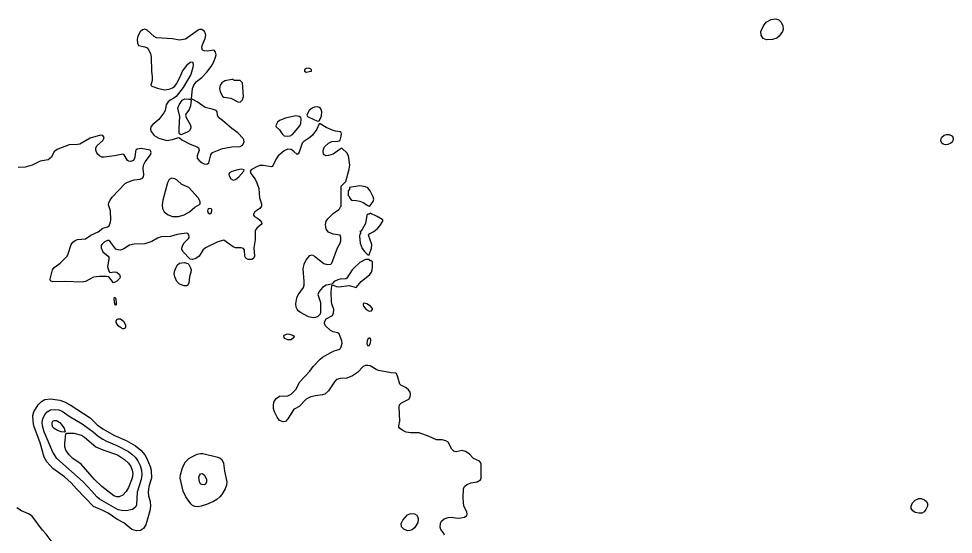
# Model space of a CAD drawing. Extents: x 474277 to 475042, y 254928 to 255625.
# Drawn here: x 474806.3 to 474868, y 254989.3 to 255023.3 of the extents above; entities that cross this region are included whole.
import ezdxf

# ---------------------------------------------------------------- set-up
doc = ezdxf.new("R2010")
doc.units = 0
doc.header["$MEASUREMENT"] = 0
doc.layers.add('BaseMapV2_DTM_export_MonNov09090547073261 — entities', color=1, linetype='CONTINUOUS')

msp = doc.modelspace()

# ---------------------------------------------------------------- linework, layer by layer
at = {"layer": 'BaseMapV2_DTM_export_MonNov09090547073261 — entities', "color": 15, "linetype": 'Continuous', "true_color": 0xb7484b}
for points in [[(474856.084, 255021.91, 84.5), (474855.689, 255021.896, 84.5), (474855.466, 255021.987, 84.5), (474855.341, 255022.217, 84.5), (474855.325, 255022.447, 84.5), (474855.487, 255022.831, 84.5), (474855.676, 255023.061, 84.5), (474855.996, 255023.235, 84.5), (474856.302, 255023.291, 84.5), (474856.5, 255023.214, 84.5), (474856.647, 255023.061, 84.5), (474856.76, 255022.831, 84.5), (474856.789, 255022.6, 84.5), (474856.738, 255022.447, 84.5), (474856.532, 255022.14, 84.5), (474856.379, 255022.015, 84.5), (474856.084, 255021.91, 84.5)], [(474818.731, 255013.696, 84.25), (474818.808, 255013.724, 84.25), (474818.884, 255013.799, 84.25), (474819.024, 255014.319, 84.25), (474819.129, 255014.473, 84.25), (474819.804, 255014.733, 84.25), (474820.418, 255014.836, 84.25), (474820.955, 255014.879, 84.25), (474821.108, 255014.96, 84.25), (474821.215, 255015.163, 84.25), (474821.207, 255015.316, 84.25), (474821.165, 255015.393, 84.25), (474820.812, 255015.776, 84.25), (474820.418, 255016.059, 84.25), (474819.804, 255016.589, 84.25), (474819.539, 255016.773, 84.25), (474819.458, 255016.926, 84.25), (474819.44, 255017.156, 84.25), (474819.37, 255017.233, 84.25), (474819.114, 255017.326, 84.25), (474818.654, 255017.437, 84.25), (474818.118, 255017.817, 84.25), (474817.759, 255018, 84.25), (474817.827, 255018.69, 84.25), (474817.914, 255018.92, 84.25), (474818.077, 255019.15, 84.25), (474818.424, 255019.422, 84.25), (474818.756, 255019.763, 84.25), (474819.038, 255020.139, 84.25), (474819.215, 255020.454, 84.25), (474819.339, 255020.76, 84.25), (474819.37, 255020.914, 84.25), (474819.344, 255021.087, 84.25), (474819.268, 255021.19, 84.25), (474819.191, 255021.22, 84.25), (474818.808, 255021.157, 84.25), (474818.578, 255021.172, 84.25), (474818.481, 255021.22, 84.25), (474818.434, 255021.374, 84.25), (474818.448, 255021.527, 84.25), (474818.663, 255021.987, 84.25), (474818.704, 255022.217, 84.25), (474818.662, 255022.37, 84.25), (474818.607, 255022.447, 84.25), (474818.424, 255022.569, 84.25), (474818.271, 255022.577, 84.25), (474818.194, 255022.546, 84.25), (474817.351, 255021.948, 84.25), (474816.967, 255021.878, 84.25), (474816.507, 255021.974, 84.25), (474815.434, 255022.034, 84.25), (474815.281, 255022.112, 84.25), (474814.821, 255022.544, 84.25), (474814.667, 255022.602, 84.25), (474814.514, 255022.555, 84.25), (474814.36, 255022.427, 84.25), (474814.207, 255022.147, 84.25), (474814.163, 255021.91, 84.25), (474814.181, 255021.68, 84.25), (474814.248, 255021.527, 84.25), (474814.667, 255021.44, 84.25), (474814.821, 255021.368, 84.25), (474814.897, 255021.287, 84.25), (474815.044, 255020.99, 84.25), (474815.083, 255020.76, 84.25), (474815.117, 255019.84, 84.25), (474815.164, 255019.457, 84.25), (474815.147, 255019.227, 84.25), (474815.077, 255018.92, 84.25), (474815.14, 255018.843, 84.25), (474815.511, 255018.712, 84.25), (474815.971, 255018.614, 84.25), (474816.277, 255018.654, 84.25), (474816.507, 255018.745, 84.25), (474816.641, 255018.843, 84.25), (474816.768, 255018.997, 84.25), (474817.01, 255019.457, 84.25), (474817.161, 255019.84, 84.25), (474817.504, 255020.293, 84.25), (474817.658, 255020.419, 84.25), (474817.811, 255020.458, 84.25), (474817.853, 255020.3, 84.25), (474817.829, 255020.07, 84.25), (474817.696, 255019.61, 84.25), (474817.21, 255018.767, 84.25), (474816.737, 255018.162, 84.25), (474816.584, 255018.046, 84.25), (474816.332, 255017.923, 84.25), (474816.201, 255017.814, 84.25), (474816.084, 255017.617, 84.25), (474816.004, 255017.233, 84.25), (474815.919, 255017.08, 84.25), (474815.587, 255016.64, 84.25), (474815.2, 255016.313, 84.25), (474815.078, 255016.16, 84.25), (474815.045, 255016.006, 84.25), (474815.079, 255015.853, 84.25), (474815.281, 255015.588, 84.25), (474815.587, 255015.42, 84.25), (474816.124, 255015.274, 84.25), (474816.507, 255015.331, 84.25), (474816.891, 255015.466, 84.25), (474816.967, 255015.449, 84.25), (474817.121, 255015.316, 84.25), (474817.658, 255015.016, 84.25), (474818.135, 255014.856, 84.25), (474818.212, 255014.78, 84.25), (474818.25, 255014.626, 84.25), (474818.134, 255014.243, 84.25), (474818.134, 255014.089, 84.25), (474818.259, 255013.936, 84.25), (474818.461, 255013.783, 84.25), (474818.578, 255013.717, 84.25), (474818.731, 255013.696, 84.25)], [(474825.632, 255019.831, 84.25), (474825.659, 255019.84, 84.25), (474825.678, 255019.917, 84.25), (474825.598, 255019.994, 84.25), (474825.478, 255020.025, 84.25), (474825.325, 255020.008, 84.25), (474825.211, 255019.917, 84.25), (474825.207, 255019.84, 84.25), (474825.325, 255019.769, 84.25), (474825.632, 255019.831, 84.25)], [(474820.955, 255017.8, 84.25), (474821.108, 255017.945, 84.25), (474821.186, 255018.153, 84.25), (474821.108, 255019.069, 84.25), (474820.955, 255019.219, 84.25), (474820.571, 255019.224, 84.25), (474820.495, 255019.284, 84.25), (474820.418, 255019.286, 84.25), (474819.958, 255019.19, 84.25), (474819.757, 255019.073, 84.25), (474819.648, 255018.92, 84.25), (474819.596, 255018.69, 84.25), (474819.651, 255018.48, 84.25), (474819.804, 255018.176, 84.25), (474819.881, 255018.129, 84.25), (474820.341, 255018.046, 84.25), (474820.801, 255017.803, 84.25), (474820.955, 255017.8, 84.25)], [(474817.231, 255015.7, 84.25), (474817.044, 255015.647, 84.25), (474816.967, 255015.698, 84.25), (474816.944, 255015.776, 84.25), (474816.928, 255016.083, 84.25), (474816.98, 255016.85, 84.25), (474816.852, 255017.387, 84.25), (474816.93, 255017.617, 84.25), (474817.134, 255017.923, 84.25), (474817.312, 255018, 84.25), (474817.581, 255017.996, 84.25), (474817.658, 255017.982, 84.25), (474817.733, 255017.923, 84.25), (474817.678, 255017.54, 84.25), (474817.592, 255017.31, 84.25), (474817.371, 255017.003, 84.25), (474817.347, 255016.926, 84.25), (474817.399, 255016.773, 84.25), (474817.668, 255016.313, 84.25), (474817.712, 255016.16, 84.25), (474817.705, 255016.083, 84.25), (474817.624, 255015.93, 84.25), (474817.546, 255015.853, 84.25), (474817.231, 255015.7, 84.25)], [(474826.169, 255016.561, 84.25), (474826.245, 255016.668, 84.25), (474826.322, 255016.89, 84.25), (474826.347, 255017.156, 84.25), (474826.312, 255017.31, 84.25), (474826.245, 255017.418, 84.25), (474826.092, 255017.493, 84.25), (474825.862, 255017.454, 84.25), (474825.709, 255017.393, 84.25), (474825.514, 255017.233, 84.25), (474825.417, 255017.08, 84.25), (474825.366, 255016.926, 84.25), (474825.412, 255016.85, 84.25), (474825.862, 255016.62, 84.25), (474826.092, 255016.543, 84.25), (474826.169, 255016.561, 84.25)], [(474834.447, 254989.246, 84.25), (474834.373, 254989.415, 84.25), (474834.206, 254989.63, 84.25), (474834.156, 254989.783, 84.25), (474834.17, 254990.013, 84.25), (474834.241, 254990.166, 84.25), (474834.418, 254990.32, 84.25), (474834.68, 254990.414, 84.25), (474834.91, 254990.432, 84.25), (474835.293, 254990.38, 84.25), (474835.523, 254990.385, 84.25), (474835.753, 254990.446, 84.25), (474835.908, 254990.55, 84.25), (474835.939, 254990.627, 84.25), (474835.92, 254990.78, 84.25), (474835.718, 254991.163, 84.25), (474835.67, 254991.7, 84.25), (474835.702, 254992.313, 84.25), (474835.766, 254992.467, 84.25), (474835.906, 254992.58, 84.25), (474836.213, 254992.706, 84.25), (474836.597, 254992.762, 84.25), (474836.827, 254992.892, 84.25), (474836.859, 254993.003, 84.25), (474836.873, 254993.924, 84.25), (474836.827, 254994.048, 84.25), (474836.75, 254994.126, 84.25), (474836.367, 254994.306, 84.25), (474836.081, 254994.614, 84.25), (474835.83, 254994.763, 84.25), (474835.6, 254994.828, 84.25), (474835.216, 254994.744, 84.25), (474835.063, 254994.788, 84.25), (474834.916, 254994.92, 84.25), (474834.68, 254995.371, 84.25), (474834.526, 254995.478, 84.25), (474834.296, 254995.532, 84.25), (474833.913, 254995.531, 84.25), (474833.426, 254995.764, 84.25), (474832.763, 254995.993, 84.25), (474832.226, 254995.998, 84.25), (474831.919, 254996.049, 84.25), (474831.7, 254996.147, 84.25), (474831.479, 254996.301, 84.25), (474831.427, 254996.377, 84.25), (474831.419, 254996.454, 84.25), (474831.49, 254996.761, 84.25), (474831.456, 254997.681, 84.25), (474831.484, 254997.834, 84.25), (474831.613, 254997.971, 84.25), (474832.086, 254998.217, 84.25), (474832.18, 254998.371, 84.25), (474832.193, 254998.524, 84.25), (474832.167, 254998.678, 84.25), (474832.073, 254998.838, 84.25), (474831.919, 254998.961, 84.25), (474831.561, 254999.138, 84.25), (474831.495, 254999.214, 84.25), (474831.372, 254999.674, 84.25), (474831.275, 254999.904, 84.25), (474831.229, 254999.937, 84.25), (474830.923, 254999.956, 84.25), (474830.079, 255000.109, 84.25), (474829.926, 255000.167, 84.25), (474829.542, 255000.404, 84.25), (474829.389, 255000.443, 84.25), (474829.236, 255000.436, 84.25), (474829.082, 255000.365, 84.25), (474828.707, 254999.981, 84.25), (474828.372, 254999.751, 84.25), (474828.009, 254999.601, 84.25), (474827.549, 254999.576, 84.25), (474827.319, 254999.502, 84.25), (474827.185, 254999.368, 84.25), (474826.782, 254998.754, 84.25), (474826.552, 254998.545, 84.25), (474826.399, 254998.49, 84.25), (474825.939, 254998.44, 84.25), (474825.632, 254998.371, 84.25), (474825.325, 254998.224, 84.25), (474824.865, 254997.73, 84.25), (474824.558, 254997.577, 84.25), (474824.482, 254997.51, 84.25), (474824.098, 254996.916, 84.25), (474823.945, 254996.747, 84.25), (474823.792, 254996.71, 84.25), (474823.562, 254996.811, 84.25), (474823.408, 254997.019, 84.25), (474823.223, 254997.374, 84.25), (474823.152, 254997.604, 84.25), (474823.15, 254997.834, 84.25), (474823.205, 254998.064, 84.25), (474823.332, 254998.266, 84.25), (474823.562, 254998.406, 84.25), (474824.098, 254998.431, 84.25), (474824.328, 254998.55, 84.25), (474824.635, 254998.848, 84.25), (474824.899, 254999.368, 84.25), (474825.55, 255000.058, 84.25), (474825.785, 255000.37, 84.25), (474826.245, 255000.861, 84.25), (474826.399, 255000.986, 84.25), (474826.935, 255001.298, 84.25), (474827.165, 255001.398, 84.25), (474827.472, 255001.48, 84.25), (474827.549, 255001.537, 84.25), (474827.625, 255001.657, 84.25), (474827.685, 255001.898, 84.25), (474827.675, 255002.051, 84.25), (474827.501, 255002.511, 84.25), (474827.395, 255002.586, 84.25), (474827.089, 255002.659, 84.25), (474826.923, 255002.741, 84.25), (474826.589, 255003.048, 84.25), (474826.522, 255003.201, 84.25), (474826.552, 255003.358, 84.25), (474826.629, 255003.5, 84.25), (474827.052, 255003.738, 84.25), (474827.13, 255003.892, 84.25), (474827.132, 255004.122, 84.25), (474827.007, 255004.505, 84.25), (474826.986, 255004.658, 84.25), (474826.963, 255005.272, 84.25), (474827.012, 255005.706, 84.25), (474827.089, 255005.718, 84.25), (474827.319, 255005.632, 84.25), (474827.472, 255005.611, 84.25), (474828.162, 255005.706, 84.25), (474828.622, 255005.583, 84.25), (474828.94, 255005.962, 84.25), (474829.515, 255006.422, 84.25), (474829.618, 255006.575, 84.25), (474829.669, 255006.729, 84.25), (474829.698, 255006.959, 84.25), (474829.688, 255007.265, 84.25), (474829.619, 255007.334, 84.25), (474829.542, 255007.337, 84.25), (474829.466, 255007.411, 84.25), (474829.236, 255007.417, 84.25), (474828.852, 255007.219, 84.25), (474828.482, 255006.882, 84.25), (474828.353, 255006.729, 84.25), (474828.009, 255006.193, 84.25), (474827.932, 255006.146, 84.25), (474827.549, 255006.124, 84.25), (474827.395, 255006.083, 84.25), (474827.174, 255005.962, 84.25), (474827.012, 255005.8, 84.25), (474826.629, 255005.729, 84.25), (474826.399, 255005.582, 84.25), (474826.169, 255005.315, 84.25), (474826.088, 255005.118, 84.25), (474826.251, 255004.582, 84.25), (474826.271, 255003.968, 84.25), (474826.245, 255003.811, 84.25), (474826.086, 255003.661, 84.25), (474825.939, 255003.6, 84.25), (474825.785, 255003.578, 84.25), (474825.478, 255003.635, 84.25), (474824.942, 255003.919, 84.25), (474824.788, 255004.038, 84.25), (474824.712, 255004.142, 84.25), (474824.661, 255004.275, 84.25), (474824.636, 255004.505, 84.25), (474824.694, 255004.888, 84.25), (474824.788, 255005.087, 84.25), (474825.133, 255005.578, 84.25), (474825.182, 255005.732, 84.25), (474825.189, 255005.962, 84.25), (474825.117, 255006.805, 84.25), (474825.189, 255007.112, 84.25), (474825.325, 255007.404, 84.25), (474825.555, 255007.676, 84.25), (474825.709, 255007.719, 84.25), (474825.862, 255007.649, 84.25), (474826.475, 255007.148, 84.25), (474826.705, 255007.091, 84.25), (474826.935, 255007.111, 84.25), (474827.012, 255007.189, 84.25), (474827.382, 255008.185, 84.25), (474827.554, 255008.492, 84.25), (474827.606, 255008.645, 84.25), (474827.606, 255008.875, 84.25), (474827.549, 255009.027, 84.25), (474827.089, 255009.097, 84.25), (474826.782, 255009.23, 84.25), (474826.629, 255009.426, 84.25), (474826.584, 255009.719, 84.25), (474826.641, 255009.949, 84.25), (474826.752, 255010.102, 84.25), (474827.089, 255010.459, 84.25), (474827.471, 255010.716, 84.25), (474827.547, 255010.792, 84.25), (474827.549, 255010.877, 84.25), (474827.617, 255010.946, 84.25), (474827.623, 255012.249, 84.25), (474827.932, 255012.56, 84.25), (474828.162, 255013.371, 84.25), (474828.193, 255013.629, 84.25), (474828.112, 255014.243, 84.25), (474828.009, 255014.442, 84.25), (474827.702, 255014.729, 84.25), (474827.625, 255014.73, 84.25), (474827.549, 255014.684, 84.25), (474827.089, 255014.363, 84.25), (474826.782, 255014.266, 84.25), (474826.629, 255014.259, 84.25), (474826.506, 255014.319, 84.25), (474826.461, 255014.396, 84.25), (474826.437, 255014.549, 84.25), (474826.45, 255014.703, 84.25), (474826.522, 255014.856, 84.25), (474826.782, 255015.078, 84.25), (474827.012, 255015.193, 84.25), (474827.395, 255015.209, 84.25), (474827.502, 255015.24, 84.25), (474827.549, 255015.292, 84.25), (474827.633, 255015.546, 84.25), (474827.649, 255015.7, 84.25), (474827.625, 255015.801, 84.25), (474827.549, 255015.842, 84.25), (474827.242, 255015.874, 84.25), (474827.089, 255015.922, 84.25), (474826.629, 255016.131, 84.25), (474826.245, 255016.369, 84.25), (474826.169, 255016.356, 84.25), (474826.009, 255016.006, 84.25), (474825.73, 255015.623, 84.25), (474825.555, 255015.46, 84.25), (474825.172, 255015.205, 84.25), (474825.059, 255015.086, 84.25), (474824.865, 255014.503, 84.25), (474824.788, 255014.383, 84.25), (474824.712, 255014.341, 84.25), (474824.506, 255014.549, 84.25), (474824.328, 255014.676, 84.25), (474824.098, 255014.701, 84.25), (474823.868, 255014.576, 84.25), (474823.464, 255014.243, 84.25), (474823.332, 255014.045, 84.25), (474823.102, 255013.556, 84.25), (474823.025, 255013.523, 84.25), (474822.488, 255013.621, 84.25), (474822.258, 255013.623, 84.25), (474822.028, 255013.531, 84.25), (474821.68, 255013.323, 84.25), (474821.616, 255013.246, 84.25), (474821.673, 255013.093, 84.25), (474821.949, 255012.709, 84.25), (474822.064, 255012.479, 84.25), (474822.185, 255012.096, 84.25), (474822.235, 255011.482, 84.25), (474822.379, 255011.099, 84.25), (474822.361, 255010.946, 84.25), (474822.268, 255010.792, 84.25), (474821.922, 255010.562, 84.25), (474821.838, 255010.409, 84.25), (474821.838, 255010.332, 84.25), (474821.909, 255010.256, 84.25), (474822.105, 255010.145, 84.25), (474822.258, 255010.015, 84.25), (474822.365, 255009.872, 84.25), (474822.382, 255009.796, 84.25), (474822.338, 255009.719, 84.25), (474822.053, 255009.489, 84.25), (474821.961, 255009.336, 84.25), (474821.942, 255008.722, 84.25), (474821.872, 255008.185, 84.25), (474821.908, 255007.649, 84.25), (474821.836, 255007.495, 84.25), (474821.722, 255007.419, 84.25), (474821.491, 255007.419, 84.25), (474821.338, 255007.513, 84.25), (474821.259, 255007.649, 84.25), (474821.249, 255008.032, 84.25), (474821.185, 255008.141, 84.25), (474821.031, 255008.181, 84.25), (474820.648, 255008.195, 84.25), (474820.495, 255008.249, 84.25), (474819.881, 255008.693, 84.25), (474819.498, 255008.577, 84.25), (474818.667, 255008.185, 84.25), (474818.491, 255008.032, 84.25), (474818.253, 255007.649, 84.25), (474818.041, 255007.478, 84.25), (474817.811, 255007.411, 84.25), (474817.658, 255007.441, 84.25), (474817.18, 255007.955, 84.25), (474817.107, 255008.109, 84.25), (474817.13, 255008.262, 84.25), (474817.24, 255008.492, 84.25), (474817.557, 255008.799, 84.25), (474817.598, 255008.875, 84.25), (474817.581, 255009.046, 84.25), (474817.504, 255009.13, 84.25), (474817.427, 255009.154, 84.25), (474816.814, 255009.074, 84.25), (474816.354, 255008.929, 84.25), (474815.741, 255008.907, 84.25), (474815.511, 255008.822, 84.25), (474815.127, 255008.605, 84.25), (474814.667, 255008.443, 84.25), (474813.977, 255008.431, 84.25), (474813.67, 255008.372, 84.25), (474813.287, 255008.119, 84.25), (474813.057, 255008.035, 84.25), (474812.904, 255008.047, 84.25), (474812.762, 255008.109, 84.25), (474812.367, 255008.636, 84.25), (474812.29, 255008.67, 84.25), (474812.214, 255008.662, 84.25), (474811.983, 255008.553, 84.25), (474811.837, 255008.415, 84.25), (474811.801, 255008.339, 84.25), (474811.796, 255008.185, 84.25), (474811.907, 255007.927, 84.25), (474812.243, 255007.649, 84.25), (474812.287, 255007.572, 84.25), (474812.293, 255007.419, 84.25), (474812.219, 255006.959, 84.25), (474812.29, 255006.649, 84.25), (474812.367, 255006.556, 84.25), (474812.674, 255006.611, 84.25), (474812.827, 255006.581, 84.25), (474812.996, 255006.422, 84.25), (474813.034, 255006.268, 84.25), (474813.014, 255006.192, 84.25), (474812.827, 255005.983, 84.25), (474812.674, 255005.894, 84.25), (474812.597, 255005.89, 84.25), (474812.29, 255006.273, 84.25), (474812.137, 255006.305, 84.25), (474811.677, 255006.31, 84.25), (474811.293, 255006.265, 84.25), (474810.757, 255005.978, 84.25), (474810.527, 255005.924, 84.25), (474809.376, 255005.965, 84.25), (474808.61, 255005.959, 84.25), (474808.456, 255006.022, 84.25), (474808.419, 255006.115, 84.25), (474808.586, 255006.729, 84.25), (474808.686, 255006.884, 84.25), (474809.084, 255007.189, 84.25), (474809.537, 255007.649, 84.25), (474809.617, 255007.802, 84.25), (474809.821, 255008.415, 84.25), (474809.927, 255008.569, 84.25), (474810.067, 255008.68, 84.25), (474810.22, 255008.747, 84.25), (474810.757, 255008.79, 84.25), (474811.098, 255009.029, 84.25), (474811.6, 255009.252, 84.25), (474811.907, 255009.476, 84.25), (474812.214, 255009.58, 84.25), (474812.314, 255009.642, 84.25), (474812.413, 255009.872, 84.25), (474812.435, 255010.026, 84.25), (474812.399, 255010.639, 84.25), (474812.284, 255011.022, 84.25), (474812.307, 255011.176, 84.25), (474812.374, 255011.329, 84.25), (474812.52, 255011.525, 84.25), (474813.364, 255012.419, 84.25), (474813.517, 255012.507, 84.25), (474813.977, 255012.678, 84.25), (474814.36, 255012.708, 84.25), (474814.528, 255012.786, 84.25), (474814.59, 255012.879, 84.25), (474814.614, 255013.016, 84.25), (474814.557, 255013.399, 84.25), (474814.573, 255013.629, 84.25), (474814.687, 255013.859, 84.25), (474815.044, 255014.319, 84.25), (474815.082, 255014.473, 84.25), (474815.072, 255014.549, 84.25), (474815.015, 255014.626, 84.25), (474814.437, 255014.73, 84.25), (474814.161, 255014.703, 84.25), (474814.085, 255014.626, 84.25), (474814.056, 255014.549, 84.25), (474814.022, 255014.166, 84.25), (474813.977, 255014.026, 84.25), (474813.9, 255013.95, 84.25), (474813.747, 255013.885, 84.25), (474813.594, 255013.903, 84.25), (474813.517, 255013.952, 84.25), (474813.302, 255014.319, 84.25), (474813.21, 255014.356, 84.25), (474812.674, 255014.255, 84.25), (474811.983, 255014.164, 84.25), (474811.83, 255014.17, 84.25), (474811.677, 255014.254, 84.25), (474811.537, 255014.396, 84.25), (474811.434, 255014.626, 84.25), (474811.449, 255014.78, 84.25), (474811.523, 255014.925, 84.25), (474811.907, 255015.268, 84.25), (474811.975, 255015.393, 84.25), (474811.983, 255015.47, 84.25), (474811.907, 255015.602, 84.25), (474811.753, 255015.615, 84.25), (474811.063, 255015.424, 84.25), (474810.373, 255015.027, 84.25), (474810.22, 255014.992, 84.25), (474809.683, 255014.968, 84.25), (474808.923, 255014.703, 84.25), (474808.698, 255014.549, 84.25), (474808.52, 255014.166, 84.25), (474808.303, 255013.981, 84.25), (474807.766, 255013.894, 84.25), (474807.23, 255013.646, 84.25), (474806.77, 255013.507, 84.25), (474806.309, 255013.474, 84.25)], [(474824.098, 255015.543, 84.25), (474824.252, 255015.578, 84.25), (474824.405, 255015.67, 84.25), (474824.898, 255016.236, 84.25), (474824.954, 255016.39, 84.25), (474824.991, 255016.696, 84.25), (474824.967, 255016.773, 84.25), (474824.861, 255016.85, 84.25), (474824.635, 255016.897, 84.25), (474823.945, 255016.742, 84.25), (474823.562, 255016.582, 84.25), (474823.421, 255016.466, 84.25), (474823.373, 255016.39, 84.25), (474823.325, 255016.236, 84.25), (474823.346, 255016.16, 84.25), (474823.562, 255015.956, 84.25), (474823.732, 255015.7, 84.25), (474823.868, 255015.578, 84.25), (474824.098, 255015.543, 84.25)], [(474867.653, 255015.01, 84.5), (474867.497, 255014.986, 84.5), (474867.344, 255015.016, 84.5), (474867.251, 255015.086, 84.5), (474867.182, 255015.24, 84.5), (474867.207, 255015.393, 84.5), (474867.267, 255015.493, 84.5), (474867.42, 255015.621, 84.5), (474867.574, 255015.668, 84.5), (474867.727, 255015.656, 84.5), (474867.88, 255015.597, 84.5), (474867.957, 255015.544, 84.5), (474868.013, 255015.393, 84.5), (474867.983, 255015.24, 84.5), (474867.936, 255015.163, 84.5), (474867.84, 255015.086, 84.5), (474867.653, 255015.01, 84.5)], [(474820.648, 255012.684, 84.25), (474820.876, 255012.863, 84.25), (474821.214, 255013.246, 84.25), (474821.221, 255013.323, 84.25), (474821.031, 255013.365, 84.25), (474820.801, 255013.337, 84.25), (474820.418, 255013.219, 84.25), (474820.265, 255013.125, 84.25), (474820.221, 255013.016, 84.25), (474820.231, 255012.939, 84.25), (474820.341, 255012.742, 84.25), (474820.495, 255012.657, 84.25), (474820.648, 255012.684, 84.25)], [(474816.891, 255010.252, 84.25), (474817.274, 255010.366, 84.25), (474817.612, 255010.562, 84.25), (474817.964, 255010.862, 84.25), (474818.271, 255011.051, 84.25), (474818.317, 255011.099, 84.25), (474818.319, 255011.252, 84.25), (474818.196, 255011.482, 84.25), (474817.581, 255012.166, 84.25), (474817.121, 255012.369, 84.25), (474816.814, 255012.643, 84.25), (474816.661, 255012.738, 84.25), (474816.431, 255012.786, 84.25), (474816.277, 255012.695, 84.25), (474816.168, 255012.479, 84.25), (474815.868, 255011.329, 84.25), (474815.821, 255011.022, 84.25), (474815.832, 255010.792, 84.25), (474815.946, 255010.562, 84.25), (474816.201, 255010.366, 84.25), (474816.507, 255010.259, 84.25), (474816.891, 255010.252, 84.25)], [(474829.542, 255010.978, 84.25), (474829.738, 255011.252, 84.25), (474829.79, 255011.406, 84.25), (474829.743, 255011.559, 84.25), (474829.548, 255011.943, 84.25), (474829.389, 255012.137, 84.25), (474829.236, 255012.219, 84.25), (474828.852, 255012.277, 84.25), (474828.17, 255012.173, 84.25), (474828.165, 255012.019, 84.25), (474828.093, 255011.943, 84.25), (474828.093, 255011.636, 84.25), (474828.167, 255011.559, 84.25), (474828.17, 255011.482, 84.25), (474828.316, 255011.334, 84.25), (474828.622, 255011.316, 84.25), (474828.852, 255011.265, 84.25), (474829.079, 255011.176, 84.25), (474829.389, 255010.973, 84.25), (474829.466, 255010.946, 84.25), (474829.542, 255010.978, 84.25)], [(474819.038, 255010.482, 84.25), (474819.097, 255010.639, 84.25), (474819.084, 255010.716, 84.25), (474819.038, 255010.769, 84.25), (474818.961, 255010.785, 84.25), (474818.884, 255010.763, 84.25), (474818.833, 255010.716, 84.25), (474818.814, 255010.639, 84.25), (474818.855, 255010.486, 84.25), (474818.961, 255010.437, 84.25), (474819.038, 255010.482, 84.25)], [(474829.466, 255007.733, 84.25), (474829.619, 255008.178, 84.25), (474829.651, 255008.415, 84.25), (474829.422, 255009.029, 84.25), (474829.484, 255009.105, 84.25), (474829.772, 255009.268, 84.25), (474830.039, 255009.489, 84.25), (474830.179, 255009.642, 84.25), (474830.384, 255009.949, 84.25), (474830.367, 255010.026, 84.25), (474830.002, 255010.262, 84.25), (474829.542, 255010.478, 84.25), (474829.474, 255010.409, 84.25), (474829.389, 255010.401, 84.25), (474829.32, 255010.332, 84.25), (474829.221, 255009.796, 84.25), (474829.006, 255009.393, 84.25), (474828.929, 255009.293, 84.25), (474828.86, 255009.259, 84.25), (474828.932, 255009.182, 84.25), (474828.852, 255009.098, 84.25), (474828.829, 255008.952, 84.25), (474828.887, 255008.492, 84.25), (474829.006, 255008.144, 84.25), (474829.159, 255007.949, 84.25), (474829.389, 255007.73, 84.25), (474829.466, 255007.733, 84.25)], [(474817.506, 255005.732, 84.25), (474817.427, 255005.693, 84.25), (474817.274, 255005.685, 84.25), (474816.967, 255005.787, 84.25), (474816.791, 255005.962, 84.25), (474816.65, 255006.268, 84.25), (474816.613, 255006.498, 84.25), (474816.661, 255006.706, 84.25), (474816.814, 255007.046, 84.25), (474816.967, 255007.18, 84.25), (474817.274, 255007.214, 84.25), (474817.504, 255007.157, 84.25), (474817.581, 255007.083, 84.25), (474817.687, 255006.882, 84.25), (474817.718, 255006.729, 84.25), (474817.703, 255006.575, 84.25), (474817.619, 255006.268, 84.25), (474817.585, 255005.885, 84.25), (474817.506, 255005.732, 84.25)], [(474812.77, 255004.428, 84.25), (474812.75, 255004.408, 84.25), (474812.725, 255004.428, 84.25), (474812.685, 255004.505, 84.25), (474812.656, 255004.812, 84.25), (474812.674, 255004.932, 84.25), (474812.75, 255004.855, 84.25), (474812.788, 255004.505, 84.25), (474812.77, 255004.428, 84.25)], [(474829.619, 255004.038, 84.25), (474829.693, 255004.122, 84.25), (474829.692, 255004.198, 84.25), (474829.57, 255004.352, 84.25), (474829.312, 255004.495, 84.25), (474829.159, 255004.534, 84.25), (474829.082, 255004.524, 84.25), (474829.073, 255004.428, 84.25), (474829.102, 255004.352, 84.25), (474829.265, 255004.122, 84.25), (474829.466, 255004.02, 84.25), (474829.619, 255004.038, 84.25)], [(474813.379, 255002.895, 84.25), (474813.287, 255002.845, 84.25), (474813.21, 255002.855, 84.25), (474813.057, 255002.931, 84.25), (474812.917, 255003.048, 84.25), (474812.788, 255003.278, 84.25), (474812.784, 255003.355, 84.25), (474812.827, 255003.458, 84.25), (474812.904, 255003.509, 84.25), (474813.057, 255003.503, 84.25), (474813.267, 255003.355, 84.25), (474813.393, 255003.125, 84.25), (474813.403, 255002.971, 84.25), (474813.379, 255002.895, 84.25)], [(474824.316, 255002.128, 84.25), (474824.098, 255002.117, 84.25), (474823.912, 255002.205, 84.25), (474823.856, 255002.281, 84.25), (474823.851, 255002.358, 84.25), (474823.893, 255002.435, 84.25), (474824.022, 255002.506, 84.25), (474824.098, 255002.514, 84.25), (474824.447, 255002.435, 84.25), (474824.516, 255002.358, 84.25), (474824.504, 255002.281, 84.25), (474824.316, 255002.128, 84.25)], [(474829.389, 255001.721, 84.25), (474829.466, 255001.752, 84.25), (474829.554, 255001.898, 84.25), (474829.582, 255002.128, 84.25), (474829.542, 255002.236, 84.25), (474829.466, 255002.227, 84.25), (474829.389, 255002.161, 84.25), (474829.331, 255002.051, 84.25), (474829.312, 255001.86, 84.25), (474829.389, 255001.721, 84.25)], [(474814.378, 254989.553, 84.25), (474814.13, 254989.527, 84.25), (474813.824, 254989.621, 84.25), (474813.287, 254990.062, 84.25), (474812.827, 254990.313, 84.25), (474812.254, 254990.703, 84.25), (474811.907, 254990.885, 84.25), (474811.293, 254991.132, 84.25), (474810.153, 254992.313, 84.25), (474809.821, 254992.697, 84.25), (474809.376, 254993.086, 84.25), (474808.61, 254993.655, 84.25), (474808.2, 254994.077, 84.25), (474808.023, 254994.384, 84.25), (474807.766, 254995.332, 84.25), (474807.351, 254996.454, 84.25), (474807.3, 254996.761, 84.25), (474807.288, 254997.144, 84.25), (474807.35, 254997.374, 84.25), (474807.626, 254997.834, 84.25), (474807.843, 254998.051, 84.25), (474808.073, 254998.185, 84.25), (474808.456, 254998.234, 84.25), (474809.07, 254998.143, 84.25), (474809.376, 254998.032, 84.25), (474809.744, 254997.834, 84.25), (474811.063, 254996.994, 84.25), (474811.523, 254996.531, 84.25), (474811.907, 254996.265, 84.25), (474812.623, 254995.841, 84.25), (474813.44, 254995.495, 84.25), (474814.054, 254995.133, 84.25), (474814.401, 254994.844, 84.25), (474814.671, 254994.537, 84.25), (474814.81, 254994.307, 84.25), (474815.029, 254993.77, 84.25), (474815.081, 254993.54, 84.25), (474815.101, 254993.003, 84.25), (474814.927, 254992.467, 84.25), (474814.889, 254992.083, 84.25), (474814.915, 254991.853, 84.25), (474815.03, 254991.47, 84.25), (474815.051, 254991.163, 84.25), (474814.997, 254990.857, 84.25), (474814.748, 254989.936, 84.25), (474814.59, 254989.701, 84.25), (474814.378, 254989.553, 84.25)], [(474813.852, 254990.933, 84.5), (474813.44, 254990.857, 84.5), (474813.134, 254990.871, 84.5), (474812.904, 254990.921, 84.5), (474811.677, 254991.628, 84.5), (474811.5, 254991.777, 84.5), (474811.18, 254992.16, 84.5), (474810.6, 254992.773, 84.5), (474808.87, 254994.307, 84.5), (474808.61, 254994.729, 84.5), (474808.04, 254996.071, 84.5), (474807.918, 254996.454, 84.5), (474807.897, 254996.684, 84.5), (474807.937, 254996.914, 84.5), (474808.073, 254997.195, 84.5), (474808.226, 254997.375, 84.5), (474808.456, 254997.504, 84.5), (474808.686, 254997.541, 84.5), (474808.993, 254997.516, 84.5), (474809.223, 254997.424, 84.5), (474809.683, 254997.104, 84.5), (474810.527, 254996.583, 84.5), (474811.265, 254996.071, 84.5), (474811.6, 254995.784, 84.5), (474811.907, 254995.577, 84.5), (474812.137, 254995.448, 84.5), (474812.827, 254995.17, 84.5), (474813.589, 254994.767, 84.5), (474813.824, 254994.598, 84.5), (474814.027, 254994.384, 84.5), (474814.207, 254994.148, 84.5), (474814.36, 254993.842, 84.5), (474814.45, 254993.54, 84.5), (474814.474, 254993.234, 84.5), (474814.423, 254992.927, 84.5), (474814.174, 254992.083, 84.5), (474814.116, 254991.24, 84.5), (474814.048, 254991.087, 84.5), (474813.852, 254990.933, 84.5)], [(474809.405, 254996.071, 84.75), (474809.376, 254996.032, 84.75), (474809.146, 254996.068, 84.75), (474808.916, 254996.146, 84.75), (474808.686, 254996.283, 84.75), (474808.61, 254996.377, 84.75), (474808.557, 254996.531, 84.75), (474808.565, 254996.684, 84.75), (474808.607, 254996.761, 84.75), (474808.686, 254996.811, 84.75), (474808.84, 254996.817, 84.75), (474809.064, 254996.684, 84.75), (474809.345, 254996.301, 84.75), (474809.405, 254996.071, 84.75)], [(474812.976, 254991.777, 84.75), (474812.827, 254991.773, 84.75), (474812.626, 254991.853, 84.75), (474811.83, 254992.464, 84.75), (474811.347, 254992.927, 84.75), (474810.476, 254993.924, 84.75), (474809.919, 254994.307, 84.75), (474809.675, 254994.537, 84.75), (474809.466, 254994.844, 84.75), (474809.393, 254995.074, 84.75), (474809.384, 254995.304, 84.75), (474809.453, 254995.93, 84.75), (474809.53, 254995.969, 84.75), (474809.99, 254995.975, 84.75), (474810.497, 254995.841, 84.75), (474810.68, 254995.717, 84.75), (474811.447, 254995.074, 84.75), (474811.907, 254994.87, 84.75), (474812.865, 254994.537, 84.75), (474813.335, 254994.23, 84.75), (474813.594, 254993.987, 84.75), (474813.749, 254993.77, 84.75), (474813.841, 254993.54, 84.75), (474813.87, 254993.31, 84.75), (474813.833, 254993.003, 84.75), (474813.583, 254992.39, 84.75), (474813.44, 254992.138, 84.75), (474813.21, 254991.883, 84.75), (474812.976, 254991.777, 84.75)], [(474818.396, 254991.163, 84.25), (474818.194, 254991.118, 84.25), (474817.964, 254991.132, 84.25), (474817.811, 254991.21, 84.25), (474817.707, 254991.317, 84.25), (474817.387, 254991.777, 84.25), (474817.197, 254992.148, 84.25), (474817.002, 254993.003, 84.25), (474817.028, 254993.234, 84.25), (474817.136, 254993.617, 84.25), (474817.223, 254993.847, 84.25), (474817.359, 254994.077, 84.25), (474817.581, 254994.297, 84.25), (474817.811, 254994.444, 84.25), (474818.118, 254994.586, 84.25), (474818.348, 254994.635, 84.25), (474818.501, 254994.623, 84.25), (474819.498, 254994.395, 84.25), (474819.651, 254994.321, 84.25), (474819.755, 254994.23, 84.25), (474819.87, 254994, 84.25), (474819.936, 254993.464, 84.25), (474820.088, 254992.773, 84.25), (474820.062, 254992.543, 84.25), (474819.978, 254992.313, 84.25), (474819.75, 254991.93, 84.25), (474819.627, 254991.777, 84.25), (474819.421, 254991.604, 84.25), (474819.191, 254991.464, 84.25), (474818.731, 254991.264, 84.25), (474818.396, 254991.163, 84.25)], [(474818.671, 254992.62, 84.5), (474818.578, 254992.571, 84.5), (474818.424, 254992.586, 84.5), (474818.348, 254992.638, 84.5), (474818.271, 254992.762, 84.5), (474818.241, 254993.08, 84.5), (474818.271, 254993.187, 84.5), (474818.348, 254993.295, 84.5), (474818.424, 254993.323, 84.5), (474818.501, 254993.303, 84.5), (474818.583, 254993.234, 84.5), (474818.681, 254993.08, 84.5), (474818.733, 254992.927, 84.5), (474818.741, 254992.773, 84.5), (474818.671, 254992.62, 84.5)], [(474865.947, 254990.703, 84.5), (474865.734, 254990.691, 84.5), (474865.503, 254990.744, 84.5), (474865.339, 254990.857, 84.5), (474865.242, 254991.01, 84.5), (474865.233, 254991.163, 84.5), (474865.326, 254991.393, 84.5), (474865.487, 254991.547, 84.5), (474865.734, 254991.659, 84.5), (474865.887, 254991.67, 84.5), (474866.117, 254991.587, 84.5), (474866.246, 254991.47, 84.5), (474866.312, 254991.317, 84.5), (474866.31, 254991.163, 84.5), (474866.211, 254990.933, 84.5), (474866.085, 254990.78, 84.5), (474865.947, 254990.703, 84.5)], [(474808.686, 254988.606, 84), (474808.153, 254989.323, 84), (474807.92, 254989.571, 84), (474807.23, 254990.503, 84), (474807, 254990.667, 84), (474806.539, 254990.857, 84), (474806.233, 254991.042, 84)], [(474832.158, 254989.553, 84.25), (474831.996, 254989.542, 84.25), (474831.766, 254989.649, 84.25), (474831.613, 254989.806, 84.25), (474831.582, 254990.013, 84.25), (474831.689, 254990.229, 84.25), (474831.996, 254990.581, 84.25), (474832.226, 254990.672, 84.25), (474832.456, 254990.653, 84.25), (474832.609, 254990.559, 84.25), (474832.666, 254990.473, 84.25), (474832.701, 254990.32, 84.25), (474832.673, 254990.09, 84.25), (474832.562, 254989.86, 84.25), (474832.456, 254989.733, 84.25), (474832.303, 254989.613, 84.25), (474832.158, 254989.553, 84.25)]]:
    msp.add_polyline3d(points, dxfattribs=at)

doc.saveas('drawing.dxf')
